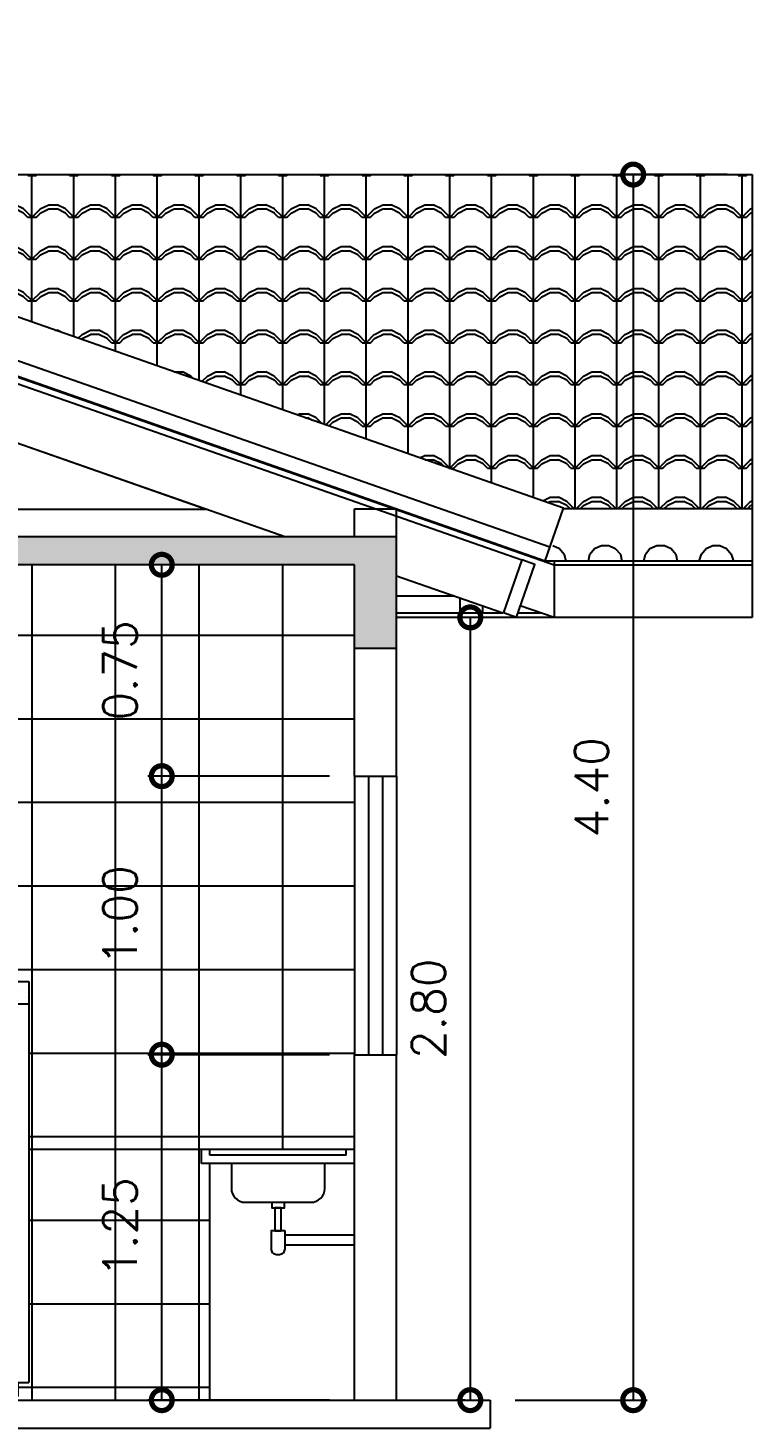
# Model space of a CAD drawing. Extents: x 500 to 638, y 181 to 267.
# Drawn here: x 634.79 to 637.39, y 228.75 to 233.78 of the extents above; entities that cross this region are included whole.
import ezdxf

# ---------------------------------------------------------------- set-up
doc = ezdxf.new("R2010")
doc.units = 0
doc.header["$LTSCALE"] = 7
doc.layers.get('0').update_dxf_attribs({"linetype": 'CONTINUOUS'})
doc.layers.get('DEFPOINTS').update_dxf_attribs({"linetype": 'CONTINUOUS'})
for name, color, linetype in [('ACESSÓRIO', 2, 'CONTINUOUS'), ('ALVENARIA', 7, 'CONTINUOUS'), ('ALVENARIA1', 44, 'CONTINUOUS'), ('COTA', 1, 'CONTINUOUS'), ('HATCH', 30, 'CONTINUOUS'), ('JAPOR', 142, 'CONTINUOUS')]:
    doc.layers.add(name, color=color, linetype=linetype)
doc.styles.add('SIMPLEX', font='SIMPLEX.SHX')
doc.dimstyles.new('DIM50', dxfattribs={"dimtxt": 0.12, "dimasz": 0.15, "dimexe": 0.05, "dimexo": 0.09, "dimgap": 0.09, "dimtad": 1, "dimzin": 0, "dimdsep": 46, "dimtxsty": 'SIMPLEX', "dimblk1": 'DOTSMALL', "dimblk2": 'DOTSMALL', "dimsah": 1, "dimcen": 0.09, "dimadec": 0, "dimazin": 0, "dimtfac": 1, "dimtix": 1, "dimtofl": 0, "dimtmove": 2, "dimatfit": 3, "dimldrblk": 'DOTSMALL', "dimfxl": 1, "dimtolj": 1, "dimtzin": 0, "dimarcsym": 0})

# ---------------------------------------------------------------- blocks, each defined once
blk = doc.blocks.new('*X124')
at = {"color": 0}
for p, q in [((85.1063, 85.3875), (85.1063, 85.3875)), ((85.1344, 85.3875), (85.1344, 85.3875)), ((85.1625, 85.3875), (85.1625, 85.3875)), ((85.1906, 85.3875), (85.1906, 85.3875)), ((85.2188, 85.3875), (85.2188, 85.3875)), ((85.2469, 85.3875), (85.2469, 85.3875)), ((85.275, 85.3875), (85.275, 85.3875)), ((85.3031, 85.3875), (85.3031, 85.3875)), ((85.3312, 85.3875), (85.3312, 85.3875)), ((85.3594, 85.3875), (85.3594, 85.3875)), ((85.3875, 85.3875), (85.3875, 85.3875)), ((85.4156, 85.3875), (85.4156, 85.3875)), ((85.4438, 85.3875), (85.4438, 85.3875)), ((85.4719, 85.3875), (85.4719, 85.3875)), ((85.5, 85.3875), (85.5, 85.3875)), ((85.5281, 85.3875), (85.5281, 85.3875)), ((85.5563, 85.3875), (85.5563, 85.3875)), ((85.5844, 85.3875), (85.5844, 85.3875)), ((85.6125, 85.3875), (85.6125, 85.3875)), ((85.6406, 85.3875), (85.6406, 85.3875)), ((85.6688, 85.3875), (85.6688, 85.3875)), ((85.6969, 85.3875), (85.6969, 85.3875)), ((85.1203, 85.3594), (85.1203, 85.3594)), ((85.1484, 85.3594), (85.1484, 85.3594)), ((85.1766, 85.3594), (85.1766, 85.3594)), ((85.2047, 85.3594), (85.2047, 85.3594)), ((85.2328, 85.3594), (85.2328, 85.3594)), ((85.2609, 85.3594), (85.2609, 85.3594)), ((85.2891, 85.3594), (85.2891, 85.3594)), ((85.3172, 85.3594), (85.3172, 85.3594)), ((85.3453, 85.3594), (85.3453, 85.3594)), ((85.3734, 85.3594), (85.3734, 85.3594)), ((85.4016, 85.3594), (85.4016, 85.3594)), ((85.4297, 85.3594), (85.4297, 85.3594)), ((85.4578, 85.3594), (85.4578, 85.3594)), ((85.4859, 85.3594), (85.4859, 85.3594)), ((85.5141, 85.3594), (85.5141, 85.3594)), ((85.5422, 85.3594), (85.5422, 85.3594)), ((85.5703, 85.3594), (85.5703, 85.3594)), ((85.5984, 85.3594), (85.5984, 85.3594)), ((85.6266, 85.3594), (85.6266, 85.3594)), ((85.6547, 85.3594), (85.6547, 85.3594)), ((85.6828, 85.3594), (85.6828, 85.3594)), ((85.1063, 85.3312), (85.1063, 85.3312)), ((85.1344, 85.3312), (85.1344, 85.3312)), ((85.1625, 85.3312), (85.1625, 85.3312)), ((85.1906, 85.3312), (85.1906, 85.3312)), ((85.2188, 85.3312), (85.2188, 85.3312)), ((85.2469, 85.3312), (85.2469, 85.3312)), ((85.275, 85.3312), (85.275, 85.3312)), ((85.3031, 85.3312), (85.3031, 85.3312)), ((85.3312, 85.3312), (85.3312, 85.3312)), ((85.3594, 85.3312), (85.3594, 85.3312)), ((85.3875, 85.3312), (85.3875, 85.3312)), ((85.4156, 85.3312), (85.4156, 85.3312)), ((85.4438, 85.3312), (85.4438, 85.3312)), ((85.4719, 85.3312), (85.4719, 85.3312)), ((85.5, 85.3312), (85.5, 85.3312)), ((85.5281, 85.3312), (85.5281, 85.3312)), ((85.5563, 85.3312), (85.5563, 85.3312)), ((85.5844, 85.3312), (85.5844, 85.3312)), ((85.6125, 85.3312), (85.6125, 85.3312)), ((85.6406, 85.3312), (85.6406, 85.3312)), ((85.6688, 85.3312), (85.6688, 85.3312)), ((85.6969, 85.3312), (85.6969, 85.3312))]:
    blk.add_line(p, q, dxfattribs=at)
blk = doc.blocks.new('FREEZERV1')
for p, q in [((-0.615, 0), (-0.615, -1.44)), ((-0.615, 0), (0, 0)), ((0, 0), (0, -1.44)), ((-0.615, -0.08), (0, -0.08)), ((-0.615, -1.44), (0, -1.44)), ((-0.5617, -1.44), (-0.5617, -1.49)), ((-0.5017, -1.44), (-0.5017, -1.49)), ((-0.1, -1.49), (-0.1, -1.44)), ((-0.04, -1.44), (-0.04, -1.49)), ((-0.5617, -1.49), (-0.5017, -1.49)), ((-0.1, -1.49), (-0.04, -1.49))]:
    blk.add_line(p, q)
blk.add_blockref('*X124', (-85.7097, -85.3904))
blk = doc.blocks.new('_DOTSMALL')
at = {"color": 0, "linetype": 'ByBlock', "const_width": 0.5}
blk.add_lwpolyline([(-0.0625, 0, 1), (0.0625, 0, 1)], format="xyb", close=True, dxfattribs=at)
blk = doc.blocks.new('*D190')
at = {"layer": 'COTA', "color": 0, "lineweight": -2}
for p, q in [((635.8685, 230.0941), (635.2161, 230.0941)), ((635.2661, 228.8541), (635.2661, 230.0941)), ((635.8685, 228.8541), (635.2161, 228.8541))]:
    blk.add_line(p, q, dxfattribs=at)
at = {"layer": 'DEFPOINTS', "color": 0}
for p in [(635.2661, 230.0941), (635.9585, 230.0941, -1.4713), (635.9585, 228.8541, -1.4713)]:
    blk.add_point(p, dxfattribs=at)
at = {"layer": 'COTA', "color": 0, "lineweight": -2, "xscale": 0.15, "yscale": 0.15, "zscale": 0.15}
for p, rotation in [((635.2661, 230.0941), 90), ((635.2661, 228.8541), 270)]:
    blk.add_blockref('_DOTSMALL', p, dxfattribs=dict(at, rotation=rotation))
at = {"layer": 'COTA', "color": 0, "insert": (635.1161, 229.4741), "char_height": 0.12, "attachment_point": 5, "rotation": 90, "style": 'SIMPLEX'}
blk.add_mtext('\\A1;1.25', dxfattribs=at)
blk = doc.blocks.new('*D191')
at = {"layer": 'COTA', "color": 0, "lineweight": -2}
for p, q in [((635.8685, 231.0941), (635.2161, 231.0941)), ((635.2661, 230.0941), (635.2661, 231.0941)), ((635.8685, 230.0941), (635.2161, 230.0941))]:
    blk.add_line(p, q, dxfattribs=at)
at = {"layer": 'DEFPOINTS', "color": 0}
for p in [(635.2661, 231.0941), (635.9585, 231.0941, -1.4713), (635.9585, 230.0941, -1.4713)]:
    blk.add_point(p, dxfattribs=at)
at = {"layer": 'COTA', "color": 0, "lineweight": -2, "xscale": 0.15, "yscale": 0.15, "zscale": 0.15}
for p, rotation in [((635.2661, 231.0941), 90), ((635.2661, 230.0941), 270)]:
    blk.add_blockref('_DOTSMALL', p, dxfattribs=dict(at, rotation=rotation))
at = {"layer": 'COTA', "color": 0, "insert": (635.1161, 230.5941), "char_height": 0.12, "attachment_point": 5, "rotation": 90, "style": 'SIMPLEX'}
blk.add_mtext('\\A1;1.00', dxfattribs=at)
blk = doc.blocks.new('*D192')
at = {"layer": 'COTA', "color": 0, "lineweight": -2}
for p, q in [((635.8685, 231.8528), (635.2161, 231.8528)), ((635.2661, 231.0941), (635.2661, 231.8528)), ((635.8685, 231.0941), (635.2161, 231.0941))]:
    blk.add_line(p, q, dxfattribs=at)
at = {"layer": 'DEFPOINTS', "color": 0}
for p in [(635.2661, 231.8528), (635.9585, 231.8528, -1.4713), (635.9585, 231.0941, -1.4713)]:
    blk.add_point(p, dxfattribs=at)
at = {"layer": 'COTA', "color": 0, "lineweight": -2, "xscale": 0.15, "yscale": 0.15, "zscale": 0.15}
for p, rotation in [((635.2661, 231.8528), 90), ((635.2661, 231.0941), 270)]:
    blk.add_blockref('_DOTSMALL', p, dxfattribs=dict(at, rotation=rotation))
at = {"layer": 'COTA', "color": 0, "insert": (635.1161, 231.4735), "char_height": 0.12, "attachment_point": 5, "rotation": 90, "style": 'SIMPLEX'}
blk.add_mtext('\\A1;0.75', dxfattribs=at)
blk = doc.blocks.new('*D193')
at = {"layer": 'COTA', "color": 0, "lineweight": -2}
for p, q in [((637.2959, 231.6639), (636.3237, 231.6639)), ((636.3737, 231.6639), (636.3737, 228.8541)), ((636.3551, 228.8541), (636.3237, 228.8541))]:
    blk.add_line(p, q, dxfattribs=at)
at = {"layer": 'DEFPOINTS', "color": 0}
for p in [(637.3859, 231.6639, -1.4713), (636.3737, 228.8541), (636.4451, 228.8541, -1.4713)]:
    blk.add_point(p, dxfattribs=at)
at = {"layer": 'COTA', "color": 0, "lineweight": -2, "xscale": 0.15, "yscale": 0.15, "zscale": 0.15}
for p, rotation in [((636.3737, 231.6639), 90), ((636.3737, 228.8541), 270)]:
    blk.add_blockref('_DOTSMALL', p, dxfattribs=dict(at, rotation=rotation))
at = {"layer": 'COTA', "color": 0, "insert": (636.2237, 230.259), "char_height": 0.12, "attachment_point": 5, "rotation": 90, "style": 'SIMPLEX'}
blk.add_mtext('\\A1;2.80', dxfattribs=at)
blk = doc.blocks.new('*D194')
at = {"layer": 'COTA', "color": 0, "lineweight": -2}
for p, q in [((637.2959, 233.2535), (636.9085, 233.2535)), ((636.9585, 233.2535), (636.9585, 228.8541)), ((636.5351, 228.8541), (637.0085, 228.8541))]:
    blk.add_line(p, q, dxfattribs=at)
at = {"layer": 'DEFPOINTS', "color": 0}
for p in [(637.3859, 233.2535, -1.4713), (636.4451, 228.8541, -1.4713), (636.9585, 228.8541)]:
    blk.add_point(p, dxfattribs=at)
at = {"layer": 'COTA', "color": 0, "lineweight": -2, "xscale": 0.15, "yscale": 0.15, "zscale": 0.15}
for p, rotation in [((636.9585, 233.2535), 90), ((636.9585, 228.8541), 270)]:
    blk.add_blockref('_DOTSMALL', p, dxfattribs=dict(at, rotation=rotation))
at = {"layer": 'COTA', "color": 0, "insert": (636.8085, 231.0538), "char_height": 0.12, "attachment_point": 5, "rotation": 90, "style": 'SIMPLEX'}
blk.add_mtext('\\A1;4.40', dxfattribs=at)

msp = doc.modelspace()

# ---------------------------------------------------------------- hatches: boundary and pattern name
at = {"layer": 'ALVENARIA1'}
h = msp.add_hatch(dxfattribs=at)
h.set_pattern_fill('_USER', color=256, scale=0.3, angle=90, style=0, double=1, pattern_type=0)
h.set_pattern_definition([(90, (0, 0), (-0.3, 2e-17), []), (180, (0, 0), (-4e-17, -0.3), [])])
h.paths.add_polyline_path([(635.9585, 231.8528), (635.5136, 231.8528), (635.5136, 231.7415), (635.4136, 231.7415), (635.4136, 231.8528), (630.7567, 231.8528), (630.7567, 228.8541), (630.7785, 228.8541), (630.7785, 231.0941), (631.7382, 231.0941), (631.7382, 228.8541), (632.0678, 228.8541), (632.1667, 229.2837), (632.1213, 229.2837), (632.1213, 229.3361), (632.178, 229.3361), (632.0982, 229.6191), (631.8446, 229.6191), (631.8446, 229.6541), (632.1008, 229.6541), (632.1807, 229.371, -0.183639), (632.3961, 229.3671), (632.4349, 229.6541), (632.9301, 229.6541), (633.01, 229.371, -0.183639), (633.2253, 229.3671), (633.2642, 229.6541), (633.5456, 229.6541), (633.5456, 230.2941), (631.8446, 230.2941), (631.8446, 231.2741), (632.8976, 231.2741), (633.5476, 231.2741), (633.5476, 230.7841), (632.8976, 230.7841), (632.8976, 230.3121), (632.9596, 230.3121), (632.9596, 230.3484), (632.9236, 230.3484), (632.9236, 230.6694), (633.5186, 230.6694), (633.5186, 230.3484), (633.4846, 230.3484), (633.4846, 230.3121), (633.5456, 230.3121), (633.5456, 230.6111), (634.1566, 230.6111), (634.1566, 228.8841), (634.1066, 228.8841), (634.1066, 228.8541), (635.4385, 228.8541), (635.4385, 229.7041), (635.4085, 229.7041), (635.4085, 229.7541), (634.7889, 229.7541), (634.7889, 228.9171), (634.7489, 228.9171), (634.7489, 228.8671), (634.6889, 228.8671), (634.6889, 228.9171), (634.2872, 228.9171), (634.2872, 228.8671), (634.2272, 228.8671), (634.2272, 228.9171), (634.1739, 228.9171), (634.1739, 230.3571), (634.7889, 230.3571), (634.7889, 229.7541), (635.4085, 229.7541), (635.9585, 229.7541), (635.9585, 230.0941), (635.9585, 231.0941)])
at = {"layer": 'COTA'}
h = msp.add_hatch(dxfattribs=at)
h.set_pattern_fill('SPANTILE', color=256, scale=0.15, style=0)
h.set_pattern_definition([(0, (-0.015, 0), (0, 0.15), [0.03, -0.12]), (0, (0.06, 0.03), (0, 0.15), [0.03, -0.12]), (0, (0.06, 0.045), (0, 0.15), [0.03, -0.12]), (90, (0, 0), (-0.15, 9e-18), [0.15]), (45, (0, 0), (0, 0.150000004), [0.042426405, -0.16970563]), (45, (0.015, 0), (0, 0.150000004), [0.02121321, -0.190918824]), (135, (0, 0), (-0.150000004, 0), [0.042426405, -0.16970563]), (135, (0.135, 0), (-0.150000004, 0), [0.02121321, -0.190918824]), (26.565051, (0.03, 0.015), (0.15, 1e-10), [0.03354, -0.301870197]), (153.434949, (-0.03, 0.015), (-0.15, 1e-10), [0.03354, -0.301870197]), (26.565051, (0.03, 0.03), (0.15, 1e-10), [0.03354, -0.301870197]), (153.434949, (-0.03, 0.03), (-0.15, 1e-10), [0.03354, -0.301870197])])
h.paths.add_polyline_path([(636.7085, 232.056), (636.708, 232.0545), (637.3859, 232.0545), (637.3859, 233.2535), (633.2872, 233.2535)])
at = {"layer": 'HATCH'}
h = msp.add_hatch(dxfattribs=at)
h.set_pattern_fill('AR-CONC', color=256, scale=0.03, style=0)
h.set_pattern_definition([(50, (0, 0), (0.215178055, -0.01882564), [0.0225, -0.2475]), (355, (0, 0), (-0.0416254, 0.22565764), [0.018, -0.198]), (100.4514, (0.01793, -0.00157), (0.173552815, 0.20683186), [0.01912206, -0.210342634]), (46.1842, (0, 0.06), (0.32017231, -0.0496557), [0.03375, -0.37125]), (96.6356, (0.02668, 0.05586), (0.28039881, 0.29223536), [0.02868309, -0.3155139]), (351.1842, (0, 0.06), (0.28039858, 0.29223558), [0.027, -0.297]), (21, (0.03, 0.045), (0.179072116, -0.120785667), [0.0225, -0.2475]), (326, (0.03, 0.045), (0.0729946, 0.21754501), [0.018, -0.198]), (71.4514, (0.04492, 0.03493), (0.25206679, 0.09675915), [0.01912206, -0.210342634]), (37.5, (0, 0), (0.003647957, 0.099868156), [0, -0.1956, 0, -0.201, 0, -0.19875]), (7.5, (0, 0), (0.078920861, 0.118323514), [0, -0.1146, 0, -0.1911, 0, -0.07575]), (327.5, (-0.0669, 0), (0.160146731, -0.0067664615), [0, -0.075, 0, -0.234, 0, -0.3105]), (317.5, (-0.0969, 0), (0.17495585, 0.030031495), [0, -0.0975, 0, -0.1554, 0, -0.2205])])
h.paths.add_polyline_path([(635.9585, 231.8528), (635.9585, 231.5528), (636.1085, 231.5528), (636.1085, 231.9528), (630.6085, 231.9528), (630.6085, 231.5528), (630.7567, 231.5528), (630.7567, 231.8528)])

# ---------------------------------------------------------------- linework, layer by layer
at = {"layer": 'ACESSÓRIO'}
for p, q in [((635.4085, 229.7541, -1.4713), (634.7889, 229.7541, -1.4713)), ((635.9585, 229.7541, -1.4713), (635.4085, 229.7541, -1.4713)), ((635.4085, 229.7041, -1.4713), (635.4085, 229.7541, -1.4713)), ((635.4385, 229.7341, -1.4713), (635.4385, 229.7541, -1.4713)), ((635.9285, 229.7341, -1.4713), (635.4385, 229.7341, -1.4713)), ((635.9285, 229.7341, -1.4713), (635.9285, 229.7541, -1.4713)), ((635.9585, 229.7041, -1.4713), (635.4085, 229.7041, -1.4713)), ((635.4385, 228.8541, -1.4713), (635.4385, 229.7041, -1.4713)), ((635.7086, 229.4471, -1.4713), (635.9585, 229.4471, -1.4713)), ((635.7086, 229.4119, -1.4713), (635.9585, 229.4119, -1.4713))]:
    msp.add_line(p, q, dxfattribs=at)
at = {"layer": 'ACESSÓRIO', "elevation": -1.4713}
for points in [[(635.8512, 229.7041), (635.5159, 229.7041), (635.5159, 229.6142, 0.414214), (635.5659, 229.5642), (635.8012, 229.5642, 0.414214), (635.8512, 229.6142)], [(635.7086, 229.4615), (635.6583, 229.4615), (635.6583, 229.3975, 0.414214), (635.6783, 229.3775), (635.6886, 229.3775, 0.414214), (635.7086, 229.3975)]]:
    msp.add_lwpolyline(points, format="xyb", close=True, dxfattribs=at)
for points in [[(635.7065, 229.5641), (635.6606, 229.5641), (635.6606, 229.545), (635.7065, 229.545)], [(635.6951, 229.545), (635.672, 229.545), (635.672, 229.4615), (635.6951, 229.4615)]]:
    msp.add_lwpolyline(points, close=True, dxfattribs=at)
at = {"layer": 'ALVENARIA'}
for p, q in [((635.4219, 232.0527, -1.4713), (631.7813, 233.3279, -1.4713)), ((631.7813, 233.3279, -1.4713), (635.7111, 231.9528, -1.4713)), ((636.5582, 231.8692, -1.4713), (632.765, 233.1953, -1.4713)), ((633.3918, 233.001, -1.4713), (636.6754, 231.8528, -1.4713)), ((635.9585, 232.0541, -1.4713), (636.1085, 232.0541, -1.4713)), ((635.9585, 231.9528, -1.4713), (635.9585, 232.0541, -1.4713)), ((636.1085, 231.0941, -1.4713), (636.1085, 232.0541, -1.4713)), ((636.1085, 231.9528, -1.4713), (630.6085, 231.9528, -1.4713)), ((635.9585, 231.8528, -1.4713), (630.7567, 231.8528, -1.4713)), ((635.9585, 231.0941, -1.4713), (635.9585, 231.8528, -1.4713)), ((636.6754, 231.8655, -1.4713), (636.6754, 231.6639, -1.4713)), ((636.1085, 231.8137, -1.4713), (636.4901, 231.6802, -1.4713)), ((636.6754, 231.6639, -1.4713), (636.5527, 231.7057, -1.4713)), ((636.1085, 231.5528, -1.4713), (635.9585, 231.5528, -1.4713)), ((635.9585, 231.0941, -1.4713), (636.1085, 231.0941, -1.4713)), ((635.9585, 228.8541, -1.4713), (635.9585, 230.0941, -1.4713)), ((635.9585, 230.0941, -1.4713), (636.1085, 230.0941, -1.4713)), ((636.1085, 228.8541, -1.4713), (636.1085, 230.0941, -1.4713)), ((624.4303, 228.8541, -1.4713), (636.4451, 228.8541, -1.4713)), ((636.4451, 228.8541, -1.4713), (636.4451, 228.7541, -1.4713)), ((624.4303, 228.7541, -1.4713), (636.4451, 228.7541, -1.4713))]:
    msp.add_line(p, q, dxfattribs=at)
at = {"layer": 'ALVENARIA', "elevation": -1.4713}
for points in [[(632.5239, 233.3087), (636.6425, 231.8672), (636.7085, 232.056), (631.7835, 233.7798), (631.7835, 233.5679), (632.5239, 233.3087)], [(631.7835, 233.6234), (636.6598, 231.9167)], [(636.4926, 231.6813), (636.5398, 231.6648), (636.6059, 231.8535), (636.5587, 231.8701), (636.4926, 231.6813)]]:
    msp.add_lwpolyline(points, dxfattribs=at)
at = {"layer": 'ALVENARIA1'}
for p, q in [((633.2828, 233.2535, -1.4713), (637.3859, 233.2535, -1.4713)), ((637.3859, 233.2535, -1.4713), (637.3859, 231.6639, -1.4713)), ((637.3887, 233.07, -1.4713), (637.3859, 233.0736, -1.4713)), ((631.4652, 232.0527, -1.4713), (635.4246, 232.0527, -1.4713)), ((636.7081, 232.0545, -1.4713), (637.3859, 232.0545, -1.4713)), ((636.6699, 231.9219, -1.4713), (636.6944, 231.911, -1.4713)), ((636.6944, 231.911, -1.4713), (636.7108, 231.891, -1.4713)), ((636.7108, 231.891, -1.4713), (636.7162, 231.8655, -1.4713)), ((636.798, 231.8655, -1.4713), (636.8034, 231.891, -1.4713)), ((636.8034, 231.891, -1.4713), (636.8198, 231.911, -1.4713)), ((636.8198, 231.911, -1.4713), (636.8443, 231.9219, -1.4713)), ((636.8443, 231.9219, -1.4713), (636.8716, 231.9219, -1.4713)), ((636.8716, 231.9219, -1.4713), (636.8934, 231.911, -1.4713)), ((636.8934, 231.911, -1.4713), (636.9124, 231.891, -1.4713)), ((636.9124, 231.891, -1.4713), (636.9179, 231.8655, -1.4713)), ((636.9969, 231.8655, -1.4713), (637.0024, 231.891, -1.4713)), ((637.0024, 231.891, -1.4713), (637.0187, 231.911, -1.4713)), ((637.0187, 231.911, -1.4713), (637.0432, 231.9219, -1.4713)), ((637.0432, 231.9219, -1.4713), (637.0705, 231.9219, -1.4713)), ((637.0705, 231.9219, -1.4713), (637.095, 231.911, -1.4713)), ((637.095, 231.911, -1.4713), (637.1114, 231.891, -1.4713)), ((637.1114, 231.891, -1.4713), (637.1168, 231.8655, -1.4713)), ((637.1958, 231.8655, -1.4713), (637.204, 231.891, -1.4713)), ((637.204, 231.891, -1.4713), (637.2204, 231.911, -1.4713)), ((637.2204, 231.911, -1.4713), (637.2449, 231.9219, -1.4713)), ((637.2449, 231.9219, -1.4713), (637.2694, 231.9219, -1.4713)), ((637.2694, 231.9219, -1.4713), (637.2939, 231.911, -1.4713)), ((637.2939, 231.911, -1.4713), (637.3103, 231.891, -1.4713)), ((637.3103, 231.891, -1.4713), (637.3185, 231.8655, -1.4713)), ((637.3859, 231.8655, -1.4713), (636.6399, 231.8655, -1.4713)), ((636.6754, 231.8528, -1.4713), (637.3859, 231.8528, -1.4713)), ((636.3184, 231.7402, -1.4713), (636.1085, 231.7402, -1.4713)), ((636.3375, 231.6802, -1.4713), (636.3375, 231.7329, -1.4713)), ((636.4192, 231.6802, -1.4713), (636.4192, 231.7039, -1.4713)), ((636.1085, 231.6802, -1.4713), (636.4901, 231.6802, -1.4713)), ((637.3859, 231.6639, -1.4713), (636.1085, 231.6639, -1.4713)), ((636.5446, 231.6802, -1.4713), (636.6263, 231.6802, -1.4713))]:
    msp.add_line(p, q, dxfattribs=at)
at = {"layer": 'JAPOR'}
for p, q in [((635.9585, 231.0941, -1.4713), (635.9585, 230.0941, -1.4713)), ((636.0085, 231.0941, -1.4713), (636.0085, 230.0941, -1.4713)), ((636.0585, 231.0941, -1.4713), (636.0585, 230.0941, -1.4713)), ((636.1085, 231.0941, -1.4713), (636.1085, 230.0941, -1.4713))]:
    msp.add_line(p, q, dxfattribs=at)

# ---------------------------------------------------------------- block references
at = {"layer": 'ACESSÓRIO'}
msp.add_blockref('FREEZERV1', (634.7889, 230.3571, -1.4713), dxfattribs=at)

# ---------------------------------------------------------------- dimensions: what is measured, and where the dimension line sits
at = {"layer": 'COTA'}
for base, p1, p2, picture, middle in [((636.9585, 228.8541), (637.3859, 233.2535, -1.4713), (636.4451, 228.8541, -1.4713), '*D194', (636.8085, 231.0538)), ((635.2661, 231.0941), (635.9585, 230.0941, -1.4713), (635.9585, 231.0941, -1.4713), '*D191', (635.1161, 230.5941))]:
    dim = msp.add_linear_dim(base=base, p1=p1, p2=p2, angle=90, dimstyle='DIM50', dxfattribs=at)
    dim.commit()
    dim.dimension.update_dxf_attribs({"geometry": picture, "text_midpoint": middle})
for base, p1, p2, text, picture, middle in [((635.2661, 231.8528), (635.9585, 231.0941, -1.4713), (635.9585, 231.8528, -1.4713), '0.75', '*D192', (635.1161, 231.4735)), ((636.3737, 228.8541), (637.3859, 231.6639, -1.4713), (636.4451, 228.8541, -1.4713), '2.80', '*D193', (636.2237, 230.259)), ((635.2661, 230.0941), (635.9585, 228.8541, -1.4713), (635.9585, 230.0941, -1.4713), '1.25', '*D190', (635.1161, 229.4741))]:
    dim = msp.add_linear_dim(base=base, p1=p1, p2=p2, angle=90, text=text, dimstyle='DIM50', dxfattribs=at)
    dim.commit()
    dim.dimension.update_dxf_attribs({"geometry": picture, "text_midpoint": middle})

doc.saveas('drawing.dxf')
